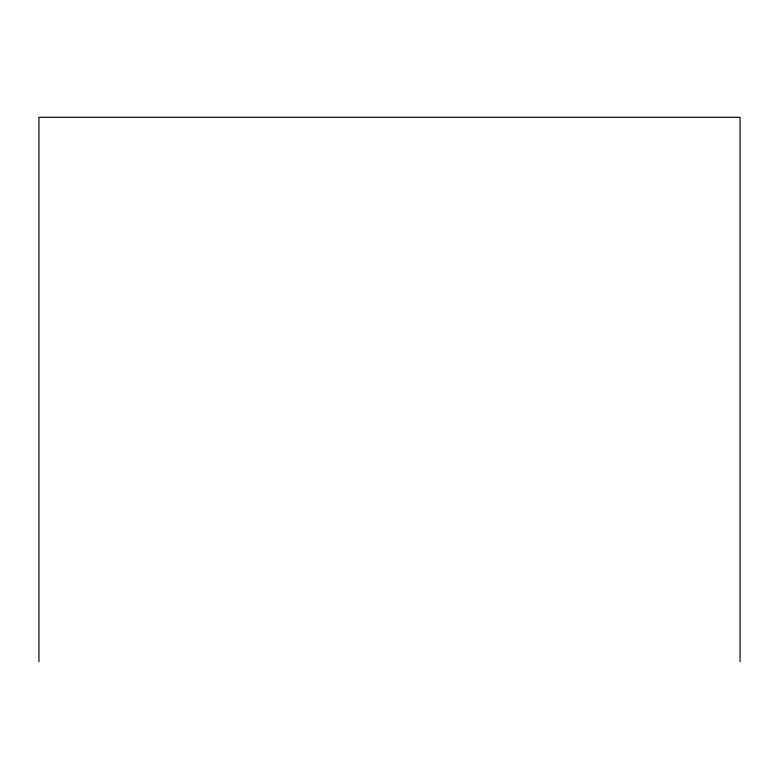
<?xml version="1.0" encoding="UTF-8"?>
<svg xmlns="http://www.w3.org/2000/svg" width="779" height="779" viewBox="0 0 779 779"><rect width="100%" height="100%" fill="white"/><g stroke="black" fill="none" stroke-linecap="round" stroke-linejoin="round"><path stroke-width="1.17" d="M740.05 661.722L740.05 117.278L38.95 117.278L38.95 661.722"/></g></svg>
